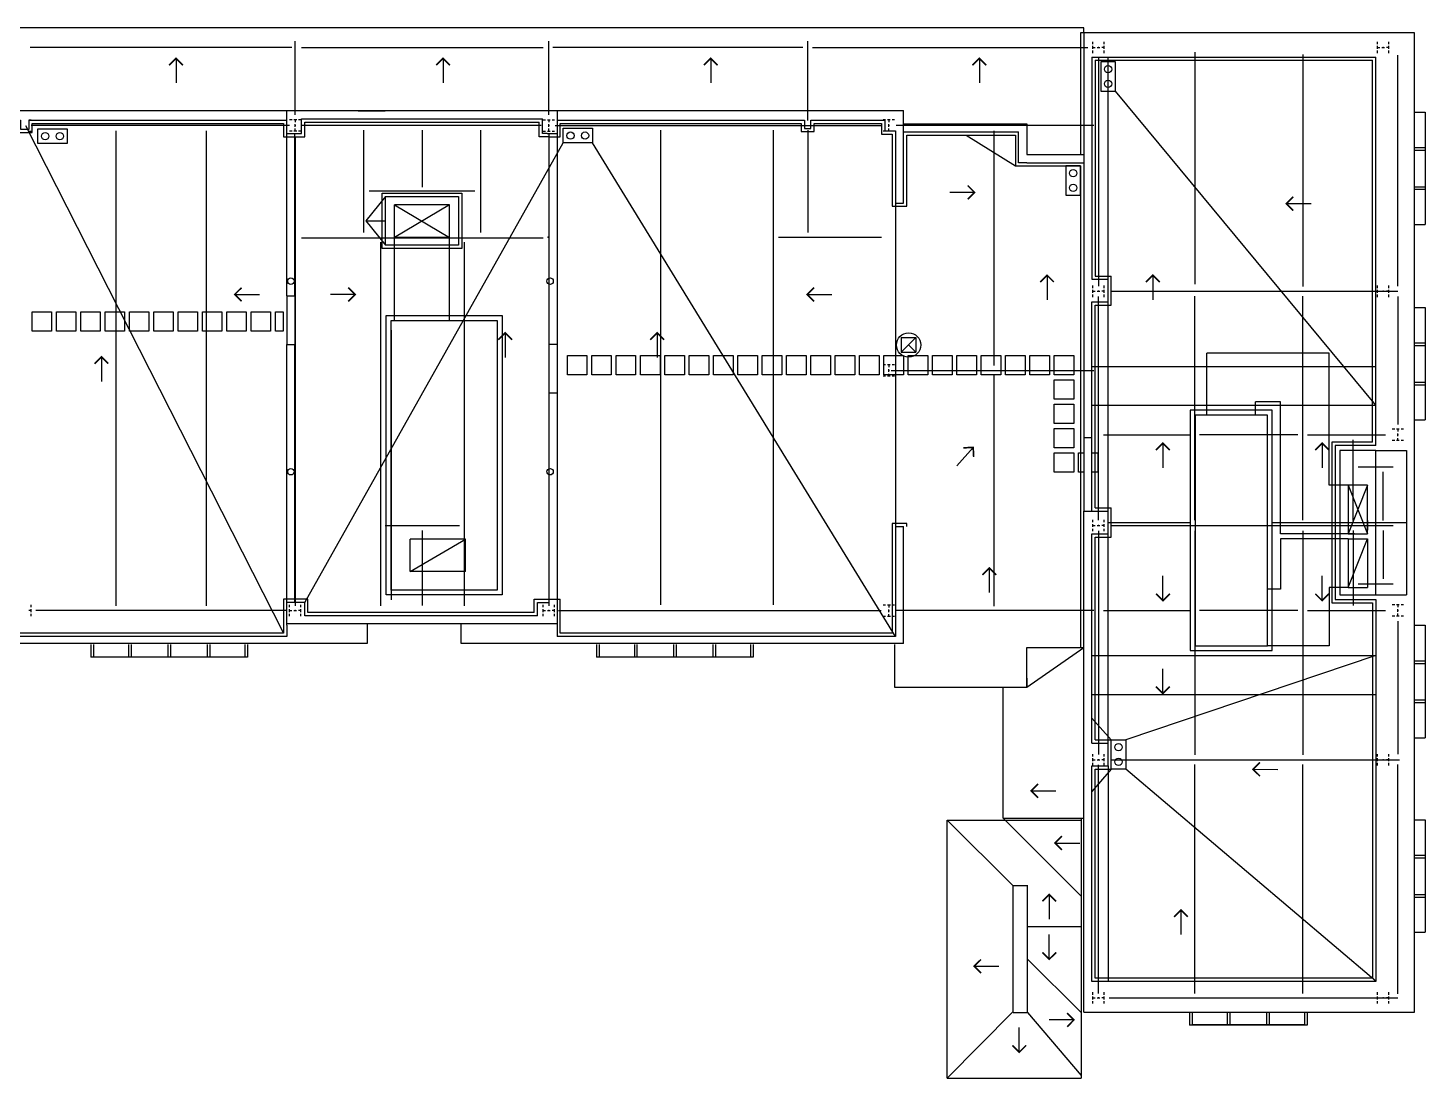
# Model space of a CAD drawing. Header units: inches. Extents: x 1267 to 4874, y -252 to 2522.
# Drawn here: x 3152 to 4874, y -252 to 1043 of the extents above; entities that cross this region are included whole.
import ezdxf

# ---------------------------------------------------------------- set-up
doc = ezdxf.new("R2010")
doc.units = ezdxf.units.IN
doc.header["$LTSCALE"] = 96
doc.header["$MEASUREMENT"] = 0
doc.layers.add('A-FLOR', color=1, linetype='Continuous')

msp = doc.modelspace()

# ---------------------------------------------------------------- linework, layer by layer
at = {"layer": 'A-FLOR'}
for p, q in [((4453.7, 1043), (2450.7, 1043)), ((4453.7, 1037), (4453.7, 1043)), ((4453.7, 1037), (4453.7, 1003)), ((3477.6, 1019), (3155.4, 1019)), ((3482, 936), (3482, 1026.6)), ((3489.6, 1019), (3787.6, 1019)), ((3794.5, 936), (3794.5, 1026.6)), ((4107.6, 1019), (3799.6, 1019)), ((4113.6, 929), (4113.6, 1026.6)), ((4119.6, 1019), (4459, 1019)), ((4465, 1023), (4465, 1026)), ((4465, 1017.2), (4465, 1020.7)), ((4465, 1019), (4468, 1019)), ((4470.3, 1019), (4473.8, 1019)), ((4479, 1019), (4476, 1019)), ((4479, 1023), (4479, 1026)), ((4479, 1017.2), (4479, 1020.7)), ((4815.8, 1023), (4815.8, 1026)), ((4815.8, 1017.2), (4815.8, 1020.7)), ((4815.8, 1019), (4818.8, 1019)), ((4821.1, 1019), (4824.6, 1019)), ((4829.8, 1019), (4826.8, 1019)), ((4829.8, 1023), (4829.8, 1026)), ((4829.8, 1017.2), (4829.8, 1020.7)), ((4463.7, 1007.1), (4813.6, 1007.1)), ((4463.7, 1007.1), (4463.7, 733.1)), ((4465, 1012), (4465, 1015)), ((4467.7, 1003.1), (4809.6, 1003.1)), ((4467.7, 1003.1), (4467.7, 737.1)), ((4472, 1006.5), (4472, 724.7)), ((4479, 1012), (4479, 1015)), ((4483.7, 733.1), (4483.7, 1007.1)), ((4590.5, 1013), (4590.5, 727)), ((4723.6, 1010.2), (4723.6, 724.2)), ((4809.6, 532.1), (4809.6, 1003.1)), ((4813.6, 528.1), (4813.6, 1007.1)), ((4815.8, 1012), (4815.8, 1015)), ((4829.8, 1012), (4829.8, 1015)), ((4841, 724.7), (4841, 1009.2)), ((4813.6, 577.7), (4492.7, 965.1)), ((2594.4, 941.1), (3471.6, 941.1)), ((3471.6, 712.7), (3471.6, 941.1)), ((3489.6, 930.8), (3786.6, 930.8)), ((3489.6, 912.8), (3489.6, 930.8)), ((3786.6, 912.8), (3786.6, 930.8)), ((3804.6, 941.1), (3804.6, 653)), ((4861.6, 939.3, 0), (4874.4, 939.3, 0)), ((4874.4, 939.3, 0), (4874.4, 800.6, 0)), ((3149.4, 922.7), (3467.6, 296.7)), ((3475, 922.8), (3156.4, 922.8)), ((3260.8, 916.1), (3260.8, 330.6)), ((3372.2, 916.1), (3372.2, 330.6)), ((3467.6, 925.1), (3467.6, 908.8)), ((3471.6, 912.8), (3489.6, 912.8)), ((3478, 929.8), (3475, 929.8)), ((3478, 915.8), (3475, 915.8)), ((3483.7, 929.8), (3480.2, 929.8)), ((3483.7, 915.8), (3480.2, 915.8)), ((3481.6, 712.7), (3481.6, 912.8)), ((3482, 929.8), (3482, 926.8)), ((3482, 921), (3482, 924.5)), ((3482, 915.8), (3482, 918.8)), ((3489, 929.8), (3486, 929.8)), ((3489, 915.8), (3486, 915.8)), ((3784.9, 922.8), (3489, 922.8)), ((3493.6, 926.8), (3782.6, 926.8)), ((3493.6, 908.8), (3493.6, 926.8)), ((3566.2, 917), (3566.2, 790.8)), ((3638.2, 917), (3638.2, 846.8)), ((3638.2, 917), (3638.2, 846.8)), ((3710.2, 917), (3710.2, 790.8)), ((3782.6, 908.8), (3782.6, 926.8)), ((3792.6, 912.8), (3786.6, 912.8)), ((3792.6, 912.8), (3804.6, 912.8)), ((3794.6, 912.8), (3794.6, 653)), ((3802.3, 922.8), (4203.9, 922.8)), ((3932.5, 331.5), (3932.5, 917)), ((4071.4, 331.5), (4071.4, 917)), ((4113.6, 917), (4113.6, 790.8)), ((4209.6, 929.8), (4206.6, 929.8)), ((4209.6, 915.8), (4206.6, 915.8)), ((4215.3, 929.8), (4211.8, 929.8)), ((4215.3, 915.8), (4211.8, 915.8)), ((4213.6, 929.8), (4213.6, 926.8)), ((4213.6, 921), (4213.6, 924.5)), ((4213.6, 915.8), (4213.6, 918.8)), ((4220.6, 929.8), (4217.6, 929.8)), ((4220.6, 915.8), (4217.6, 915.8)), ((4222.4, 923), (4466, 923)), ((4342.8, 916), (4342.8, 626.6)), ((4373.5, 876.8), (4373.5, 914.8)), ((4383.5, 924.8), (4383.5, 886.8)), ((3467.6, 908.8), (3471.6, 908.8)), ((3471.6, 908.8), (3481.6, 908.8)), ((3481.6, 908.8), (3493.6, 908.8)), ((3482, 909.1), (3482, 330.6)), ((3493.6, 334.7), (3812.1, 901.2)), ((3794.6, 908.8), (3782.6, 908.8)), ((3794.5, 910), (3794.5, 330.6)), ((4221.6, 292.7), (3848.1, 901.2)), ((4309, 910.8), (4369.5, 872.8)), ((4861.6, 895.5, 0), (4874.4, 895.5, 0)), ((4383.5, 886.8), (4453.7, 886.8)), ((4861.6, 892.4, 0), (4874.4, 892.4, 0)), ((4383.5, 876.8), (4373.5, 876.8)), ((4383.5, 876.8), (4453.7, 876.8)), ((4861.6, 847.1, 0), (4874.4, 847.1, 0)), ((4861.6, 844, 0), (4874.4, 844, 0)), ((3593.1, 835.1), (3569.1, 805.1)), ((3703.2, 841.8), (3573.2, 841.8)), ((3589.1, 771.1), (3589.1, 839.1)), ((3589.1, 839.1), (3687.1, 839.1)), ((3593.1, 775.1), (3593.1, 835.1)), ((3593.1, 835.1), (3683.1, 835.1)), ((3683.1, 835.1), (3683.1, 775.1)), ((3687.1, 839.1), (3687.1, 771.1)), ((4221.6, 827.1), (4231.6, 827.1)), ((4221.6, 827.1), (4221.6, 428.1)), ((3604.1, 824.7), (3672.1, 784.7)), ((3672.1, 824.7), (3604.1, 784.7)), ((3672.1, 824.7), (3604.1, 824.7)), ((3604.1, 682.3), (3604.1, 824.7)), ((3672.1, 682.3), (3672.1, 824.7)), ((3569.1, 805.1), (3593.1, 775.1)), ((3569.1, 805.1), (3593.1, 805.1)), ((4861.6, 800.6, 0), (4874.4, 800.6, 0)), ((3787.6, 783.8), (3489.6, 783.8)), ((3586.9, 778.8), (3586.9, 330.6)), ((3586.9, 778.8), (3586.9, 330.6)), ((3683.1, 775.1), (3593.1, 775.1)), ((3672.1, 784.7), (3604.1, 784.7)), ((3690.3, 778.8), (3690.3, 330.6)), ((3690.3, 778.8), (3690.3, 330.6)), ((4077.4, 784.8), (4204.4, 784.8)), ((3687.1, 771.1), (3589.1, 771.1)), ((4463.7, 733.1), (4483.7, 733.1)), ((4465, 722.2), (4465, 725.2)), ((4467.7, 737.1), (4487.7, 737.1)), ((4479, 722.2), (4479, 725.2)), ((4483.7, 705.1), (4483.7, 733.1)), ((4487.7, 701.1), (4487.7, 737.1)), ((4815.8, 722.2), (4815.8, 725.2)), ((4829.8, 722.2), (4829.8, 725.2)), ((3471.6, 712.7), (3481.6, 712.7)), ((3471.6, 712.7), (3471.6, 652.7)), ((3481.6, 712.7), (3481.6, 652.7)), ((4465, 716.5), (4465, 720)), ((4465, 718.2), (4468, 718.2)), ((4465, 711.2), (4465, 714.2)), ((4470.3, 718.2), (4473.8, 718.2)), ((4472, 435.9), (4472, 711.7)), ((4479, 718.2), (4476, 718.2)), ((4479, 716.5), (4479, 720)), ((4479, 711.2), (4479, 714.2)), ((4487, 718.2), (4841, 718.2)), ((4590.5, 435.9), (4590.5, 712.2)), ((4723.6, 435.9), (4723.6, 712.2)), ((4815.8, 716.5), (4815.8, 720)), ((4815.8, 718.2), (4818.8, 718.2)), ((4815.8, 711.2), (4815.8, 714.2)), ((4821.1, 718.2), (4824.6, 718.2)), ((4829.8, 718.2), (4826.8, 718.2)), ((4829.8, 716.5), (4829.8, 720)), ((4829.8, 711.2), (4829.8, 714.2)), ((4841, 711.7), (4841, 554.2)), ((4463.7, 537.9), (4463.7, 705.1)), ((4463.8, 705.1), (4483.7, 705.1)), ((4467.7, 701.1), (4487.7, 701.1)), ((4467.7, 451.1), (4467.7, 701.1)), ((4483.7, 447.1), (4483.7, 705.1)), ((4861.6, 698.4), (4874.4, 698.4)), ((4874.4, 698.4), (4874.4, 559.8)), ((3600, 670.3), (3600, 337.8)), ((4228.9, 661.1), (4246.9, 661.1)), ((4228.9, 643.1), (4246.9, 661.1)), ((4228.9, 661.1), (4228.9, 643.1)), ((4246.9, 661.1), (4246.9, 643.1)), ((4861.6, 654.7), (4874.4, 654.7)), ((3471.6, 652.7), (3481.6, 652.7)), ((3471.6, 306.7), (3471.6, 652.7)), ((3481.6, 334.7), (3481.6, 652.7)), ((3794.6, 653), (3804.6, 653)), ((3794.6, 653), (3794.6, 593)), ((3804.6, 653), (3804.6, 593)), ((4228.9, 643.1), (4246.9, 643.1)), ((4237.9, 652.1), (4246.9, 643.1)), ((4605.6, 565.7), (4605.6, 642)), ((4756.2, 642), (4605.6, 642)), ((4756.2, 479.1), (4756.2, 642)), ((4861.6, 651.5), (4874.4, 651.5)), ((4209.6, 627.6), (4206.6, 627.6)), ((4215.3, 627.6), (4211.8, 627.6)), ((4213.6, 627.6), (4213.6, 624.6)), ((4213.6, 618.8), (4213.6, 622.3)), ((4216.4, 620.6), (4466, 620.6)), ((4220.6, 627.6), (4217.6, 627.6)), ((4394, 620.6), (4454, 620.6)), ((4463.7, 625.7), (4813.6, 625.7)), ((4209.6, 613.6), (4206.6, 613.6)), ((4215.3, 613.6), (4211.8, 613.6)), ((4213.6, 613.6), (4213.6, 616.6)), ((4220.6, 613.6), (4217.6, 613.6)), ((4342.8, 614.6), (4342.8, 330.1)), ((4861.6, 606.3), (4874.4, 606.3)), ((4861.6, 603.1), (4874.4, 603.1)), ((3794.6, 593), (3804.6, 593)), ((3794.6, 593), (3794.6, 334.7)), ((3804.6, 593), (3804.6, 306.7)), ((4463.7, 577.7), (4813.6, 577.7)), ((4665.6, 565.7), (4665.6, 582)), ((4696.2, 582), (4665.6, 582)), ((4696.2, 419.1), (4696.2, 582)), ((4861.6, 559.8), (4874.4, 559.8)), ((4453.7, 537.9), (4463.7, 537.9)), ((4453.7, 537.9), (4453.7, 447.1)), ((4463.7, 447.1), (4463.7, 537.9)), ((4478, 541.2), (4584.5, 541.2)), ((4717.6, 541.2), (4596.5, 541.2)), ((4729.6, 541.2), (4825.7, 541.2)), ((4785.8, 435.5), (4785.8, 535.2)), ((4837, 548.2), (4834, 548.2)), ((4837, 534.2), (4834, 534.2)), ((4842.7, 548.2), (4839.2, 548.2)), ((4842.7, 534.2), (4839.2, 534.2)), ((4841, 548.2), (4841, 545.2)), ((4841, 539.5), (4841, 543)), ((4841, 534.2), (4841, 537.2)), ((4848, 548.2), (4845, 548.2)), ((4848, 534.2), (4845, 534.2)), ((4809.6, 532.1, 0), (4759.6, 532.1, 0)), ((4759.6, 532.1, 0), (4759.6, 334.1, 0)), ((4813.6, 528.1, 0), (4763.6, 528.1, 0)), ((4763.6, 528.1, 0), (4763.6, 338.1, 0)), ((4813.6, 522.1, 0), (4769.6, 522.1, 0)), ((4769.6, 522.1, 0), (4769.6, 344.1, 0)), ((4813.6, 522.1), (4851.6, 522.1)), ((4813.6, 344.1), (4813.6, 522.1)), ((4851.6, 522.1), (4851.6, 344.1)), ((4791.8, 501.7), (4835, 501.7)), ((4822.8, 435.5), (4822.8, 495.7)), ((4779.6, 479.1), (4756.2, 479.1, 0)), ((4803.6, 479.1), (4779.6, 479.1)), ((4779.6, 479.1), (4803.6, 419.1)), ((4803.6, 479.1), (4779.6, 419.1)), ((4779.6, 479.1), (4779.6, 419.1)), ((4803.6, 419.1), (4803.6, 479.1)), ((4467.7, 451.1), (4487.7, 451.1)), ((4487.7, 415.1), (4487.7, 451.1)), ((4453.7, 447.1), (4483.7, 447.1)), ((4453.7, -170.8), (4453.7, 447.1)), ((4465, 433.5), (4465, 436.5)), ((4465, 427.7), (4465, 431.2)), ((4479, 433.5), (4479, 436.5)), ((4479, 427.7), (4479, 431.2)), ((4483.7, 419.1), (4483.7, 447.1)), ((4484, 433.1), (4585.1, 433.1)), ((4686.1, 433.1), (4851.6, 433.1)), ((4803.6, 435.7), (4803.6, 423.7)), ((3592.9, 429.5), (3684.3, 429.5)), ((3638.2, 423.5), (3638.2, 330.9)), ((4221.6, 428.1), (4231.6, 428.1)), ((4463.7, 161.1), (4463.7, 419.1)), ((4463.8, 419.1), (4483.7, 419.1)), ((4465, 429.5), (4468, 429.5)), ((4465, 422.5), (4465, 425.5)), ((4467.7, 165.1), (4467.7, 415.1)), ((4467.7, 415.1), (4487.7, 415.1)), ((4470.2, 429.5), (4473.7, 429.5)), ((4472, 423), (4472, 147.2)), ((4479, 429.5), (4476, 429.5)), ((4479, 422.5), (4479, 425.5)), ((4483.7, 161.1), (4483.7, 419.1)), ((4487, 429.5), (4835, 429.5)), ((4590.5, 423), (4590.5, 146.7)), ((4787.6, 419.1, 0), (4696.2, 419.1, 0)), ((4723.6, 423), (4723.6, 146.7)), ((4779.6, 419.1), (4803.6, 419.1)), ((4785.8, 423.5), (4785.8, 330.8)), ((4822.8, 423.5), (4822.8, 363.7)), ((3691.7, 412.8), (3623.7, 412.8)), ((3623.7, 372.8), (3623.7, 412.8)), ((3623.7, 372.8), (3691.7, 412.8)), ((3691.7, 372.8), (3691.7, 412.8)), ((4779.6, 413.1), (4696.2, 413.1, 0)), ((4696.2, 413.1, 0), (4696.2, 351.1)), ((4779.6, 353.1), (4803.6, 413.1)), ((4779.6, 413.1), (4803.6, 413.1)), ((4779.6, 413.1), (4779.6, 353.1)), ((4803.6, 413.1), (4803.6, 353.1)), ((3691.7, 372.8), (3623.7, 372.8)), ((4696.2, 351.1), (4680.1, 351.1)), ((4756.2, 353.1), (4756.2, 281.2)), ((4779.6, 353.1), (4756.2, 353.1)), ((4779.6, 353.1), (4803.6, 353.1)), ((4791.8, 357.7), (4835, 357.7)), ((4794, 357.7), (4829, 357.7)), ((3156.4, 328.6), (3156.4, 331.5)), ((3467.6, 338.7), (3467.6, 296.7)), ((3497.6, 338.7), (3467.6, 338.7)), ((3493.6, 334.7), (3471.6, 334.7)), ((3474.9, 328.6), (3474.9, 331.5)), ((3474.9, 328.6), (3474.9, 331.5)), ((3488.9, 328.6), (3488.9, 331.5)), ((3488.9, 328.6), (3488.9, 331.5)), ((3493.6, 318.1), (3493.6, 334.7)), ((3497.6, 322.1), (3497.6, 338.7)), ((3776.6, 322.1), (3776.6, 338.7)), ((3776.6, 338.7), (3808.6, 338.7)), ((3780.6, 318.1), (3780.6, 334.7)), ((3780.6, 334.7), (3794.6, 334.7)), ((3787.5, 328.6), (3787.5, 331.5)), ((3801.5, 328.6), (3801.5, 331.5)), ((4209.6, 331.2), (4206.6, 331.2)), ((4215.4, 331.2), (4211.9, 331.2)), ((4213.6, 331.2), (4213.6, 328.2)), ((4220.6, 331.2), (4217.6, 331.2)), ((4759.6, 334.1, 0), (4809.6, 334.1, 0)), ((4763.6, 338.1, 0), (4813.6, 338.1, 0)), ((4769.6, 344.1, 0), (4819.6, 344.1, 0)), ((4809.6, 334.1), (4809.6, -128.8)), ((4813.6, 344.1), (4851.6, 344.1)), ((4813.6, 338.1), (4813.6, -132.8)), ((4837, 331.8), (4834, 331.8)), ((4842.7, 331.8), (4839.2, 331.8)), ((4841, 331.8), (4841, 328.8)), ((4848, 331.8), (4845, 331.8)), ((3156.4, 324.6), (3153.4, 324.6)), ((3156.4, 322.8), (3156.4, 326.3)), ((3156.4, 317.6), (3156.4, 320.6)), ((3470.6, 324.6), (3162.4, 324.6)), ((3474.9, 322.8), (3474.9, 326.3)), ((3474.9, 322.8), (3474.9, 326.3)), ((3474.9, 324.6), (3477.9, 324.6)), ((3474.9, 324.6), (3477.9, 324.6)), ((3474.9, 317.6), (3474.9, 320.6)), ((3474.9, 317.6), (3474.9, 320.6)), ((3480.1, 324.6), (3483.6, 324.6)), ((3480.1, 324.6), (3483.6, 324.6)), ((3488.9, 324.6), (3485.9, 324.6)), ((3488.9, 324.6), (3485.9, 324.6)), ((3488.9, 322.8), (3488.9, 326.3)), ((3488.9, 322.8), (3488.9, 326.3)), ((3488.9, 317.6), (3488.9, 320.6)), ((3488.9, 317.6), (3488.9, 320.6)), ((3780.6, 318.1), (3493.6, 318.1)), ((3776.6, 322.1), (3497.6, 322.1)), ((3787.5, 322.8), (3787.5, 326.3)), ((3787.5, 324.6), (3790.5, 324.6)), ((3787.5, 317.6), (3787.5, 320.6)), ((3792.8, 324.6), (3796.3, 324.6)), ((3801.5, 324.6), (3798.5, 324.6)), ((3801.5, 322.8), (3801.5, 326.3)), ((3801.5, 317.6), (3801.5, 320.6)), ((3806.6, 324.6), (4203.9, 324.6)), ((4209.6, 317.2), (4206.6, 317.2)), ((4215.4, 317.2), (4211.9, 317.2)), ((4213.6, 322.5), (4213.6, 325.9)), ((4213.6, 317.2), (4213.6, 320.2)), ((4220.6, 317.2), (4217.6, 317.2)), ((4466, 324.6), (4222.9, 324.6)), ((4478, 324.7), (4584.5, 324.7)), ((4717.6, 324.7), (4596.5, 324.7)), ((4729.6, 324.7), (4825.7, 324.7)), ((4837, 317.8), (4834, 317.8)), ((4842.7, 317.8), (4839.2, 317.8)), ((4841, 323), (4841, 326.5)), ((4841, 317.8), (4841, 320.8)), ((4841, 311.7), (4841, 147.7)), ((4848, 317.8), (4845, 317.8)), ((3467.6, 296.7), (3090.6, 296.7)), ((3804.6, 308.1), (3471.6, 308.1)), ((3471.6, 306.7), (3471.6, 292.7)), ((3570.6, 306.7), (3570.6, 292.7)), ((3804.6, 306.7), (3804.6, 292.7)), ((4861.6, 306.4), (4874.4, 306.4)), ((4874.4, 306.4), (4874.4, 167.8)), ((3471.6, 292.7), (3086.6, 292.7)), ((3230.1, 282.7, 0), (3230.1, 267.2, 0)), ((3233.3, 282.7, 0), (3233.3, 267.2, 0)), ((3276.6, 282.7, 0), (3276.6, 267.2, 0)), ((3279.7, 282.7, 0), (3279.7, 267.2, 0)), ((3325, 282.7, 0), (3325, 267.2, 0)), ((3328.1, 282.7, 0), (3328.1, 267.2, 0)), ((3373.4, 282.7, 0), (3373.4, 267.2, 0)), ((3376.6, 282.7, 0), (3376.6, 267.2, 0)), ((3419.9, 282.7, 0), (3419.9, 267.2, 0)), ((3423, 282.7, 0), (3423, 267.2, 0)), ((3853.4, 282.7), (3853.4, 267.3)), ((3856.6, 282.7), (3856.6, 267.3)), ((3899.9, 282.7), (3899.9, 267.3)), ((3903.1, 282.7), (3903.1, 267.3)), ((3948.3, 282.7), (3948.3, 267.3)), ((3951.5, 282.7), (3951.5, 267.3)), ((3996.7, 282.7), (3996.7, 267.3)), ((3999.9, 282.7), (3999.9, 267.3)), ((4043.2, 282.7), (4043.2, 267.3)), ((4046.4, 282.7), (4046.4, 267.3)), ((4383.5, 230.1), (4383.5, 279.1)), ((4383.5, 230.1), (4453.7, 279.1)), ((4383.5, 279.1), (4453.7, 279.1)), ((4756.2, 281.2), (4680.1, 281.2)), ((3423, 267.2, 0), (3230.1, 267.2, 0)), ((4046.4, 267.3), (3853.4, 267.3)), ((4463.7, 269.2), (4813.6, 269.2)), ((4813.6, 269.2), (4505.7, 165.1)), ((4861.6, 262.7), (4874.4, 262.7)), ((4861.6, 259.5), (4874.4, 259.5)), ((4354.6, 68.5), (4354.6, 230.1)), ((4463.7, 221.2), (4813.6, 221.2)), ((4861.6, 214.3), (4874.4, 214.3)), ((4861.6, 211.1), (4874.4, 211.1)), ((4487.7, 165.1), (4463.7, 191.7)), ((4463.7, 161.1), (4483.7, 161.1)), ((4467.7, 165.1), (4487.7, 165.1)), ((4483.7, 133.1), (4483.7, 161.1)), ((4487.7, 129.1), (4487.7, 165.1)), ((4861.6, 167.8), (4874.4, 167.8)), ((4465, 144.7), (4465, 147.7)), ((4465, 139), (4465, 142.5)), ((4465, 140.7), (4468, 140.7)), ((4470.2, 140.7), (4473.7, 140.7)), ((4479, 140.7), (4476, 140.7)), ((4479, 144.7), (4479, 147.7)), ((4479, 139), (4479, 142.5)), ((4487, 140.7), (4843, 140.7)), ((4815.8, 144.7), (4815.8, 147.7)), ((4815.8, 139), (4815.8, 142.5)), ((4815.8, 140.7), (4818.8, 140.7)), ((4821.1, 140.7), (4824.6, 140.7)), ((4829.8, 140.7), (4826.8, 140.7)), ((4829.8, 144.7), (4829.8, 147.7)), ((4829.8, 139), (4829.8, 142.5)), ((4463.7, -132.8), (4463.7, 133.1)), ((4487.7, 129.1), (4463.7, 101.4)), ((4463.8, 133.1), (4483.7, 133.1)), ((4465, 133.7), (4465, 136.7)), ((4467.7, -128.8), (4467.7, 129.1)), ((4467.7, 129.1), (4487.7, 129.1)), ((4472, -147.6), (4472, 134.2)), ((4479, 133.7), (4479, 136.7)), ((4483.7, 133.1), (4483.7, -132.8)), ((4813.6, -132.2), (4505.7, 129.1)), ((4590.5, -147.6), (4590.5, 134.7)), ((4723.6, -147.6), (4723.6, 134.7)), ((4815.8, 133.7), (4815.8, 136.7)), ((4829.8, 133.7), (4829.8, 136.7)), ((4841, -148.1), (4841, 134.7)), ((4285.6, -251.9), (4285.6, 66.1)), ((4285.6, 66.1), (4450.8, 66.1)), ((4285.6, 66.1), (4366.6, -14.9)), ((4354.6, 68.5), (4453.7, 68.5)), ((4354.6, 68.5), (4450.6, -27.5)), ((4450.6, 68), (4450.6, -251.9)), ((4861.6, 66.5, 0), (4874.4, 66.5, 0)), ((4874.4, 66.5, 0), (4874.4, -72.1, 0)), ((4861.6, 22.8, 0), (4874.4, 22.8, 0)), ((4861.6, 19.6, 0), (4874.4, 19.6, 0)), ((4861.6, -25.7, 0), (4874.4, -25.7, 0)), ((4861.6, -28.8, 0), (4874.4, -28.8, 0)), ((4450.6, -65.4), (4384.6, -65.4)), ((4861.6, -72.1, 0), (4874.4, -72.1, 0)), ((4450.6, -171.1), (4384.6, -105.1)), ((4813.6, -132.8), (4463.7, -132.8)), ((4809.6, -128.8), (4467.7, -128.8)), ((4465, -149.1), (4465, -146.1)), ((4465, -154.8), (4465, -151.3)), ((4465, -153.1), (4468, -153.1)), ((4470.2, -153.1), (4473.7, -153.1)), ((4479, -153.1), (4476, -153.1)), ((4479, -149.1), (4479, -146.1)), ((4479, -154.8), (4479, -151.3)), ((4485, -153.1), (4841, -153.1)), ((4815.8, -149.1), (4815.8, -146.1)), ((4815.8, -154.8), (4815.8, -151.3)), ((4815.8, -153.1), (4818.8, -153.1)), ((4821.1, -153.1), (4824.6, -153.1)), ((4829.8, -153.1), (4826.8, -153.1)), ((4829.8, -149.1), (4829.8, -146.1)), ((4829.8, -154.8), (4829.8, -151.3)), ((4366.5, -170.4), (4285.6, -251.9)), ((4384.6, -170.9), (4450.6, -248.9)), ((4465, -160.1), (4465, -157.1)), ((4479, -160.1), (4479, -157.1)), ((4584, -171), (4584, -186.5)), ((4587.2, -170.9), (4587.2, -186.2)), ((4587.2, -171), (4587.2, -186.5)), ((4630.5, -170.9), (4630.5, -186.2)), ((4630.5, -171), (4630.5, -186.5)), ((4633.7, -170.9), (4633.7, -186.2)), ((4633.7, -171), (4633.7, -186.5)), ((4678.9, -170.9), (4678.9, -186.2)), ((4678.9, -171), (4678.9, -186.5)), ((4682.1, -170.9), (4682.1, -186.2)), ((4682.1, -171), (4682.1, -186.5)), ((4725.8, -170.9), (4725.8, -186.2)), ((4725.8, -171), (4725.8, -186.5)), ((4729, -171), (4729, -186.5)), ((4815.8, -160.1), (4815.8, -157.1)), ((4829.8, -160.1), (4829.8, -157.1)), ((4729, -186.5), (4584, -186.5)), ((4725.8, -186.2), (4587.2, -186.2)), ((4285.6, -251.9), (4450.6, -251.9))]:
    msp.add_line(p, q, dxfattribs=at)
at = {"layer": 'A-FLOR', "extrusion": (0, 0, -1)}
for p, q in [((3153.4, 929.7), (3156.4, 929.7)), ((3153.4, 915.7), (3156.4, 915.7)), ((3787.5, 929.8), (3790.5, 929.8)), ((3787.5, 915.8), (3790.5, 915.8)), ((3792.8, 929.8), (3796.3, 929.8)), ((3792.8, 915.8), (3796.3, 915.8)), ((3794.5, 929.8), (3794.5, 926.8)), ((3794.5, 921), (3794.5, 924.5)), ((3794.5, 915.8), (3794.5, 918.8)), ((3798.5, 929.8), (3801.5, 929.8)), ((3798.5, 915.8), (3801.5, 915.8))]:
    msp.add_line(p, q, dxfattribs=at)
at = {"layer": 'A-FLOR', "ltscale": 304.8}
for p, q in [((4723.6, 423), (4723.6, 146.7)), ((4785.8, 423.5), (4785.8, 330.7))]:
    msp.add_line(p, q, dxfattribs=at)
at = {"layer": 'A-FLOR'}
for points in [[(4453.7, 1037.1), (4449.7, 1037.1), (4449.7, 886.8)], [(4453.7, -170.8), (4453.7, -170.8), (4861.6, -170.8), (4861.6, 1037.1), (4453.7, 1037.1), (4453.7, 537.9)], [(3335, 1005.6), (3335, 975.2)], [(3664.1, 1005.6), (3664.1, 975.2)], [(3994, 1005.6), (3994, 975.2)], [(4325.1, 1005.6), (4325.1, 975.2)], [(3471.6, 941.1), (3804.6, 941.1)], [(3559.6, 940.8), (3592.8, 940.8)], [(3804.6, 941.1), (4231.6, 941.1)], [(4231.6, 827.1), (4231.6, 941.1)], [(2594.4, 929.1), (2608.6, 929.1), (2608.6, 919.1), (2616.6, 919.1), (2616.6, 929.1), (2791.6, 929.1), (2791.6, 916.1), (2801.7, 916.1), (2801.7, 929.1), (3143.5, 929.1), (3143.5, 918.1), (3153.8, 918.1), (3153.8, 929.1), (3471.6, 929.1)], [(2594.4, 925.1), (2604.6, 925.1), (2604.6, 915.1), (2620.6, 915.1), (2620.6, 925.1), (2787.6, 925.1), (2787.6, 912.1), (2805.7, 912.1), (2805.7, 925.1), (3139.5, 925.1), (3139.5, 914.1), (3157.8, 914.1), (3157.8, 925.1), (3467.6, 925.1)], [(3804.6, 929.1), (4109.6, 929.1), (4109.6, 919.1), (4117.6, 919.1), (4117.6, 929.1), (4208.6, 929.1), (4208.6, 916.1), (4221.6, 916.1)], [(3804.6, 908.8), (3808.6, 908.8), (3808.6, 925.1), (4105.6, 925.1), (4105.6, 915.1), (4121.6, 915.1), (4121.6, 925.1), (4204.6, 925.1), (4204.6, 912.1), (4217.6, 912.1)], [(4221.6, 916.1), (4221.6, 827.1)], [(4231.6, 924.8), (4383.5, 924.8)], [(4231.6, 914.8), (4373.5, 914.8)], [(4383.5, 924.8), (4383.5, 924.8), (4383.5, 914.8)], [(3794.6, 908.8), (3804.6, 908.8)], [(4217.6, 912.1), (4217.6, 823.1), (4235.6, 823.1), (4235.6, 910.8), (4369.5, 910.8), (4369.5, 872.8), (4449.7, 872.8), (4449.7, 279.1)], [(4319.3, 840.1), (4288.9, 840.1)], [(4703.5, 826.3), (4733.9, 826.3)], [(4408.5, 738.1), (4408.5, 707.7)], [(4538.8, 738.1), (4538.8, 707.7)], [(3407.4, 714.3), (3437.8, 714.3)], [(3555.9, 714.3), (3525.5, 714.3)], [(4113, 714.3), (4143.4, 714.3)], [(3740.8, 667), (3740.8, 636.6)], [(3928, 667), (3928, 636.6)], [(3243.1, 637.4), (3243.1, 607)], [(4317.5, 525.8), (4297.2, 503.2)], [(4453.7, 495.2), (4447.2, 495.2), (4447.2, 519.2), (4453.7, 519.2)], [(4463.7, 519.2), (4471.2, 519.2), (4471.2, 495.2), (4463.7, 495.2)], [(4551.3, 531), (4551.3, 500.6)], [(4747.6, 531), (4747.6, 500.6)], [(4235.6, 428.1), (4235.6, 432.1), (4217.6, 432.1), (4217.6, 296.7), (3808.6, 296.7), (3808.6, 338.7)], [(4221.6, 428.1), (4221.6, 292.7), (3804.6, 292.7)], [(4231.6, 284.1), (4231.6, 428.1)], [(4337.4, 377.1), (4337.4, 346.7)], [(4551.3, 336.8), (4551.3, 367.2)], [(4747.6, 336.8), (4747.6, 367.2)], [(4231.6, 284.1), (3686.6, 284.1), (3686.6, 308.1), (3570.6, 308.1), (3570.6, 284.1), (3078.6, 284.1), (3078.6, 316.8)], [(4220.6, 282.7), (4220.6, 230.1), (4383.5, 230.1)], [(4551.3, 222.4), (4551.3, 252.8)], [(4383.5, 241.1), (4383.5, 230.1), (4383.5, 230.1)], [(4662.5, 128.9), (4692.9, 128.8)], [(4389, 102.4), (4419.4, 102.3)], [(4418.4, 37.9), (4448.8, 37.9)], [(4411.3, -25.5), (4411.3, -55.9)], [(4573.6, -44.5), (4573.6, -74.9)], [(4411.3, -105.3), (4411.3, -74.9)], [(4318.7, -114), (4349.1, -114)], [(4441.7, -180.1), (4411.3, -180.1)], [(4374.3, -220), (4374.3, -189.6)]]:
    msp.add_lwpolyline(points, dxfattribs=at)
at = {"layer": 'A-FLOR', "const_width": 2}
for points in [[(3326.5, 997.1), (3335, 1005.6), (3343.5, 997.1)], [(3655.7, 997.1), (3664.1, 1005.6), (3672.6, 997.1)], [(3985.5, 997.1), (3994, 1005.6), (4002.5, 997.1)], [(4316.6, 997.1), (4325.1, 1005.6), (4333.6, 997.1)], [(4310.8, 848.6), (4319.3, 840.1), (4310.8, 831.6)], [(4712, 817.9), (4703.5, 826.3), (4712, 834.8)], [(3415.8, 722.8), (3407.3, 714.3), (3415.8, 705.8)], [(3547.4, 722.8), (3555.9, 714.3), (3547.4, 705.8)], [(4121.4, 722.8), (4113, 714.3), (4121.4, 705.8)], [(4400, 729.6), (4408.5, 738.1), (4417, 729.6)], [(4530.3, 729.6), (4538.8, 738.1), (4547.3, 729.6)], [(3732.3, 658.5), (3740.8, 667), (3749.3, 658.5)], [(3936.5, 658.5), (3928, 667), (3919.5, 658.5)], [(3251.5, 629), (3243.1, 637.5), (3234.6, 629)], [(4305.5, 525.2), (4317.5, 525.8), (4318.1, 513.9)], [(4542.8, 522.5), (4551.3, 531), (4559.8, 522.5)], [(4739.1, 522.5), (4747.6, 531), (4756.1, 522.5)], [(4329, 368.6), (4337.4, 377.1), (4345.9, 368.6)], [(4542.8, 345.3), (4551.3, 336.8), (4559.8, 345.3)], [(4739.1, 345.3), (4747.6, 336.8), (4756.1, 345.3)], [(4542.8, 230.9), (4551.3, 222.4), (4559.8, 230.9)], [(4671, 137.3), (4662.5, 128.8), (4671, 120.4)], [(4397.5, 110.8), (4389, 102.3), (4397.5, 93.9)], [(4426.9, 46.4), (4418.4, 37.9), (4426.9, 29.4)], [(4402.8, -34), (4411.3, -25.5), (4419.8, -34)], [(4582.1, -53), (4573.6, -44.5), (4565.1, -53)], [(4402.8, -96.9), (4411.3, -105.3), (4419.8, -96.9)], [(4327.2, -105.6), (4318.7, -114), (4327.2, -122.5)], [(4433.3, -171.7), (4441.7, -180.1), (4433.3, -188.6)], [(4365.8, -211.5), (4374.3, -220), (4382.8, -211.5)]]:
    msp.add_lwpolyline(points, dxfattribs=at)
at = {"layer": 'A-FLOR'}
for points in [[(4492.7, 965.1), (4492.7, 1001.1), (4474.7, 1001.1), (4474.7, 965.1)], [(3164.8, 918.6), (3200.8, 918.6), (3200.8, 900.6), (3164.8, 900.6)], [(3812.1, 919.2), (3848.1, 919.2), (3848.1, 901.2), (3812.1, 901.2)], [(4449.7, 836.8), (4449.7, 872.8), (4431.7, 872.8), (4431.7, 836.8)], [(3181.5, 669.1), (3157.5, 669.1), (3157.5, 693.1), (3181.5, 693.1)], [(3211.5, 669.1), (3187.5, 669.1), (3187.5, 693.1), (3211.5, 693.1)], [(3241.5, 669.1), (3217.5, 669.1), (3217.5, 693.1), (3241.5, 693.1)], [(3271.5, 669.1), (3247.5, 669.1), (3247.5, 693.1), (3271.5, 693.1)], [(3301.5, 669.1), (3277.5, 669.1), (3277.5, 693.1), (3301.5, 693.1)], [(3331.5, 669.1), (3307.5, 669.1), (3307.5, 693.1), (3331.5, 693.1)], [(3361.5, 669.1), (3337.5, 669.1), (3337.5, 693.1), (3361.5, 693.1)], [(3391.5, 669.1), (3367.5, 669.1), (3367.5, 693.1), (3391.5, 693.1)], [(3421.5, 669.1), (3397.5, 669.1), (3397.5, 693.1), (3421.5, 693.1)], [(3451.5, 669.1), (3427.5, 669.1), (3427.5, 693.1), (3451.5, 693.1)], [(3466.9, 669.1), (3457.5, 669.1), (3457.5, 693.1), (3466.9, 693.1)], [(3594, 688.3), (3737, 688.3), (3737, 343.8), (3594, 343.8)], [(3600, 682.3), (3731, 682.3), (3731, 349.8), (3600, 349.8)], [(3841.5, 615.2), (3817.5, 615.2), (3817.5, 639.2), (3841.5, 639.2)], [(3871.5, 615.2), (3847.5, 615.2), (3847.5, 639.2), (3871.5, 639.2)], [(3901.5, 615.2), (3877.5, 615.2), (3877.5, 639.2), (3901.5, 639.2)], [(3931.5, 615.2), (3907.5, 615.2), (3907.5, 639.2), (3931.5, 639.2)], [(3961.5, 615.2), (3937.5, 615.2), (3937.5, 639.2), (3961.5, 639.2)], [(3991.5, 615.2), (3967.5, 615.2), (3967.5, 639.2), (3991.5, 639.2)], [(4021.5, 615.2), (3997.5, 615.2), (3997.5, 639.2), (4021.5, 639.2)], [(4051.5, 615.2), (4027.5, 615.2), (4027.5, 639.2), (4051.5, 639.2)], [(4081.5, 615.2), (4057.5, 615.2), (4057.5, 639.2), (4081.5, 639.2)], [(4111.5, 615.2), (4087.5, 615.2), (4087.5, 639.2), (4111.5, 639.2)], [(4141.5, 615.2), (4117.5, 615.2), (4117.5, 639.2), (4141.5, 639.2)], [(4171.5, 615.2), (4147.5, 615.2), (4147.5, 639.2), (4171.5, 639.2)], [(4201.5, 615.2), (4177.5, 615.2), (4177.5, 639.2), (4201.5, 639.2)], [(4231.5, 615.2), (4207.5, 615.2), (4207.5, 639.2), (4231.5, 639.2)], [(4261.5, 615.2), (4237.5, 615.2), (4237.5, 639.2), (4261.5, 639.2)], [(4291.5, 615.2), (4267.5, 615.2), (4267.5, 639.2), (4291.5, 639.2)], [(4321.5, 615.2), (4297.5, 615.2), (4297.5, 639.2), (4321.5, 639.2)], [(4351.5, 615.2), (4327.5, 615.2), (4327.5, 639.2), (4351.5, 639.2)], [(4381.5, 615.2), (4357.5, 615.2), (4357.5, 639.2), (4381.5, 639.2)], [(4411.5, 615.2), (4387.5, 615.2), (4387.5, 639.2), (4411.5, 639.2)], [(4441.5, 615.2), (4417.5, 615.2), (4417.5, 639.2), (4441.5, 639.2)], [(4441.5, 585.2), (4417.5, 585.2), (4417.5, 609.2), (4441.5, 609.2)], [(4441.5, 555.2), (4417.5, 555.2), (4417.5, 579.2), (4441.5, 579.2)], [(4686.1, 275.2), (4686.1, 571.7), (4585.1, 571.7), (4585.1, 275.2)], [(4680.1, 281.2), (4680.1, 565.7), (4591.1, 565.7), (4591.1, 281.2)], [(4441.5, 525.2), (4417.5, 525.2), (4417.5, 549.2), (4441.5, 549.2)], [(4441.5, 495.2), (4417.5, 495.2), (4417.5, 519.2), (4441.5, 519.2)], [(4505.7, 165.1), (4505.7, 129.1), (4487.7, 129.1), (4487.7, 165.1)]]:
    msp.add_lwpolyline(points, close=True, dxfattribs=at)
at = {"layer": 'A-FLOR', "flags": 128}
for points in [[(4381.9, -14.9), (4366.5, -14.9)], [(4366.6, -170.9), (4366.6, -14.9)], [(4385, -14.9), (4369.6, -14.9)], [(4384.6, -170.9), (4384.6, -14.9)], [(4366.6, -170.9), (4384.6, -170.9)]]:
    msp.add_lwpolyline(points, dxfattribs=at)
at = {"layer": 'A-FLOR'}
for centre, radius in [((4483.7, 992.1), 4.5), ((4483.7, 974.1), 4.5), ((3173.8, 909.6), 4.5), ((3191.8, 909.6), 4.5), ((3821.1, 910.2), 4.5), ((3839.1, 910.2), 4.5), ((4440.7, 863.8), 4.5), ((4440.7, 845.8), 4.5), ((3476.6, 730.8), 4), ((3796, 730.8), 4), ((4237.9, 652.1), 15), ((3476.6, 495.8), 4), ((3796, 495.8), 4), ((4496.7, 156.1), 4.5), ((4496.7, 138.1), 4.5)]:
    msp.add_circle(centre, radius, dxfattribs=at)
for p in [(4472, 1019), (4822.8, 1019), (3482, 922.8), (4213.6, 922.8), (4472, 718.2), (4822.8, 718.2), (4213.6, 620.6), (4841, 541.2), (4472, 429.5), (3481.9, 324.6), (3481.9, 324.6), (3794.5, 324.6), (4213.6, 324.2), (4841, 324.8), (4472, 140.7), (4822.8, 140.7), (4472, -153.1), (4822.8, -153.1)]:
    msp.add_point(p, dxfattribs=at)
at = {"layer": 'A-FLOR', "extrusion": (0, 0, -1)}
msp.add_point((3794.5, 922.8), dxfattribs=at)
at = {"layer": 'A-FLOR', "ltscale": 304.8}
msp.add_point((3793.6, 784.8), dxfattribs=at)

doc.saveas('drawing.dxf')
